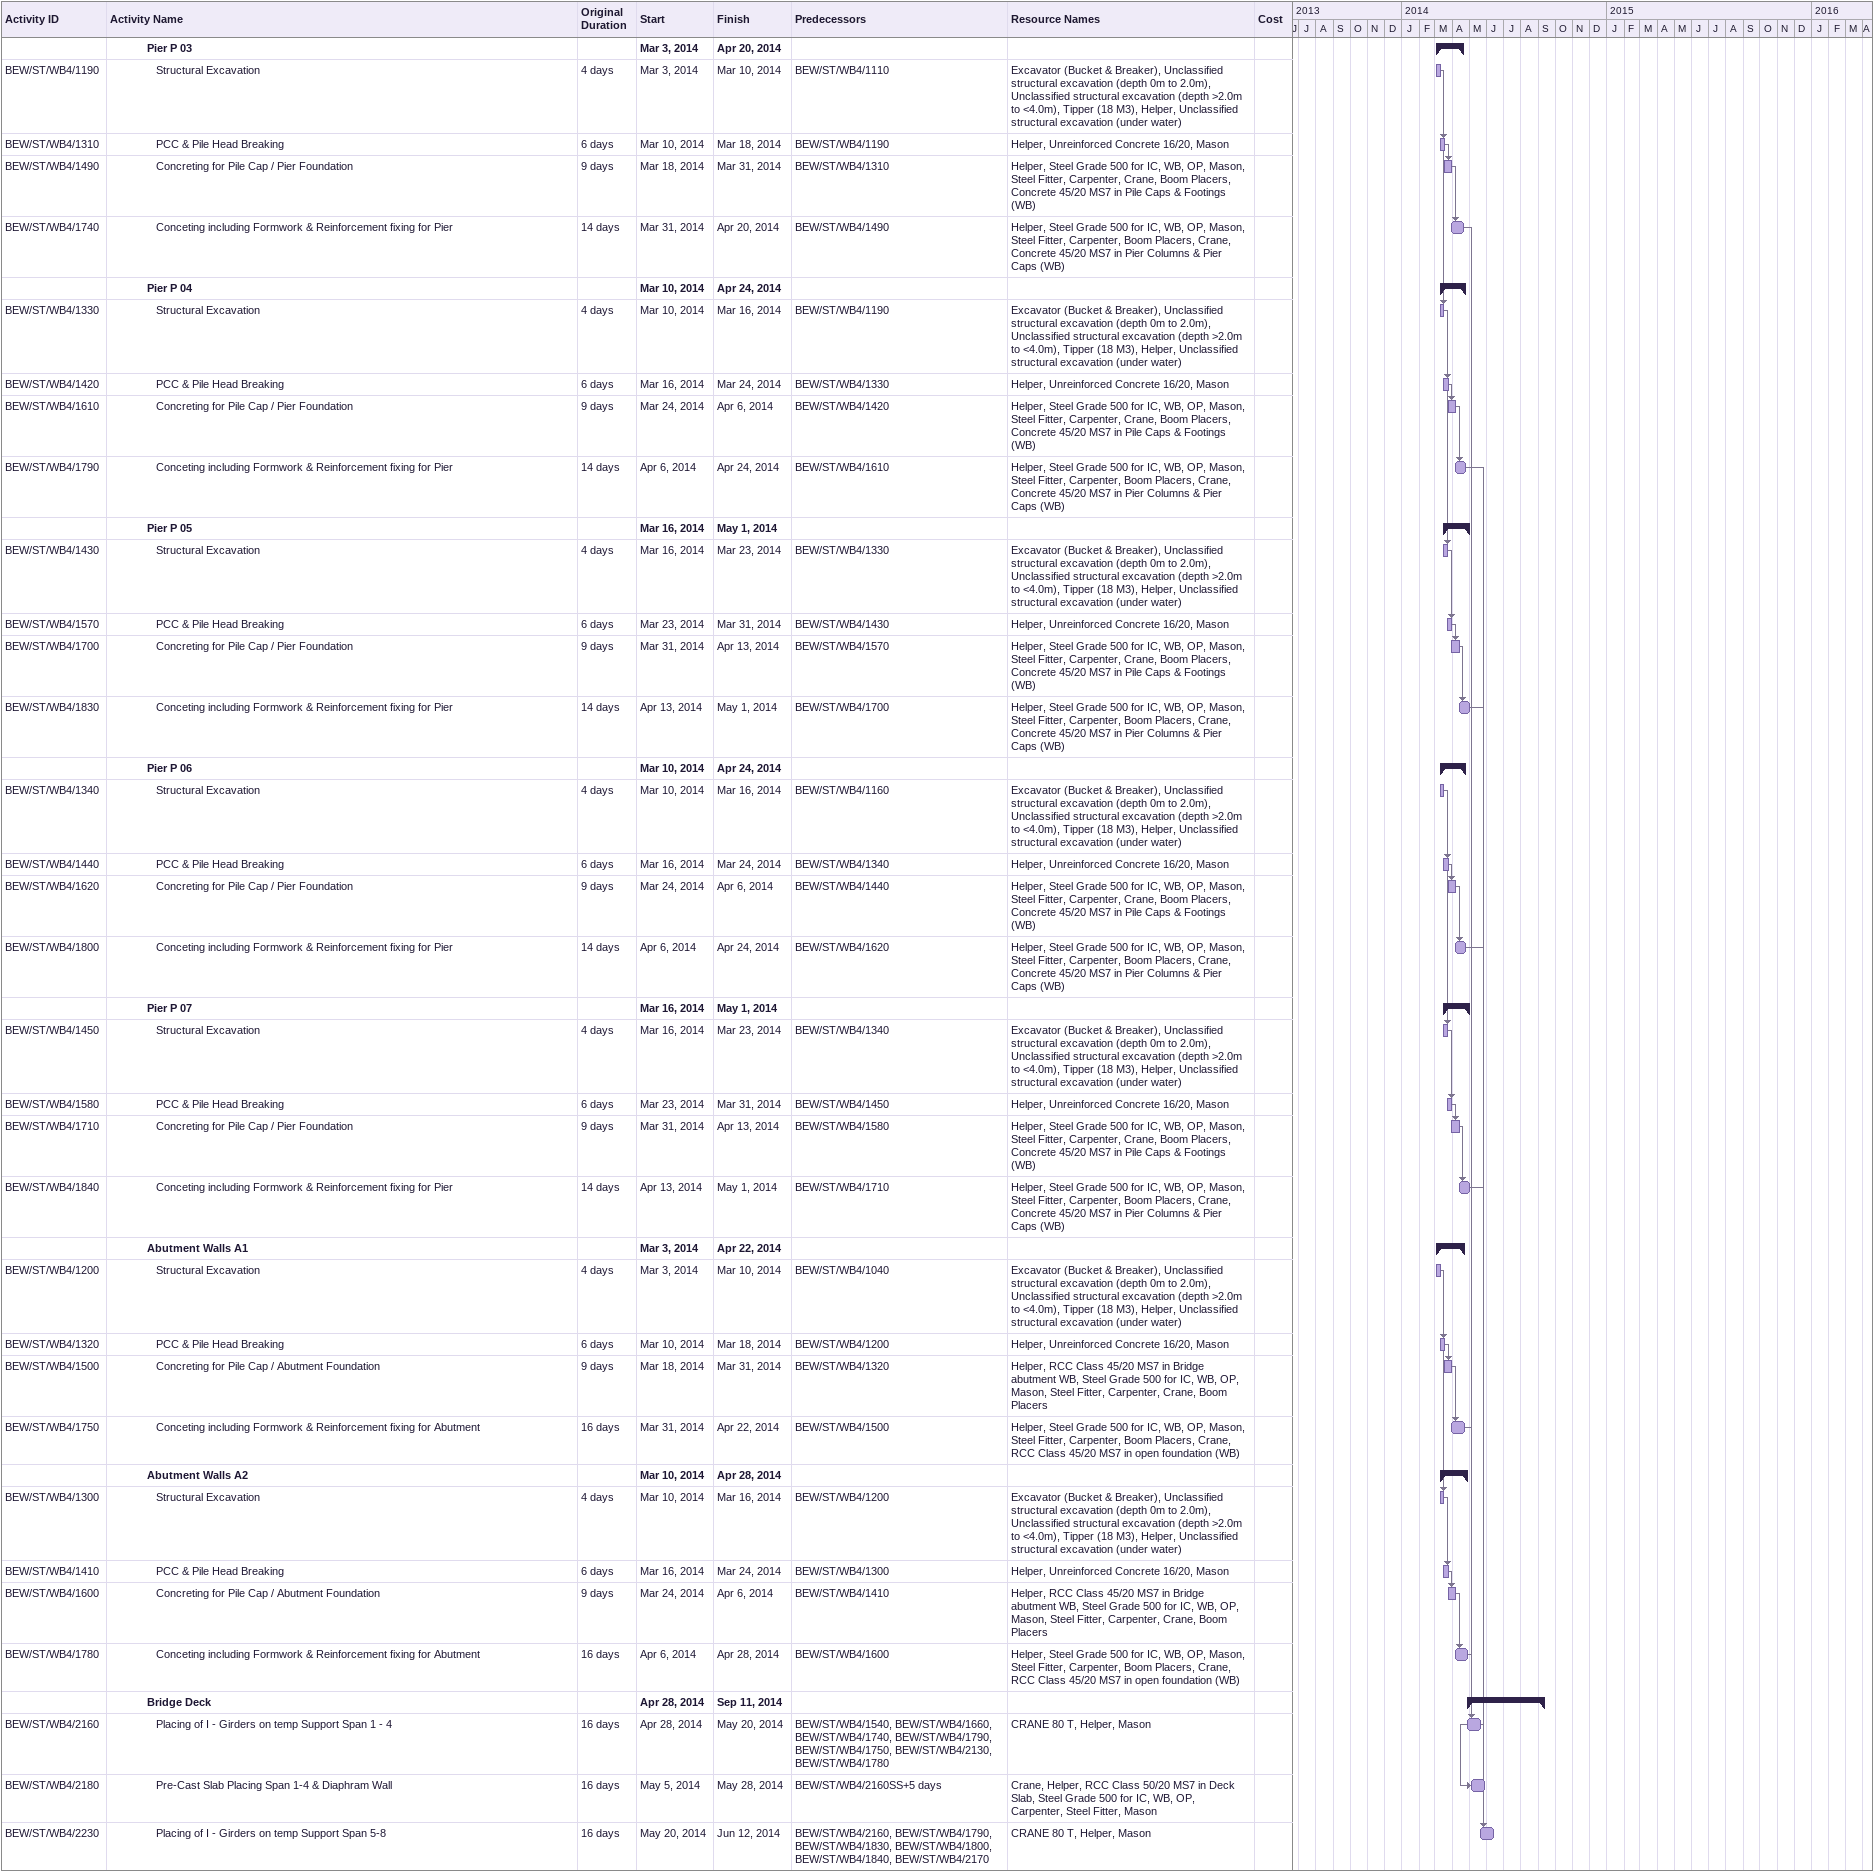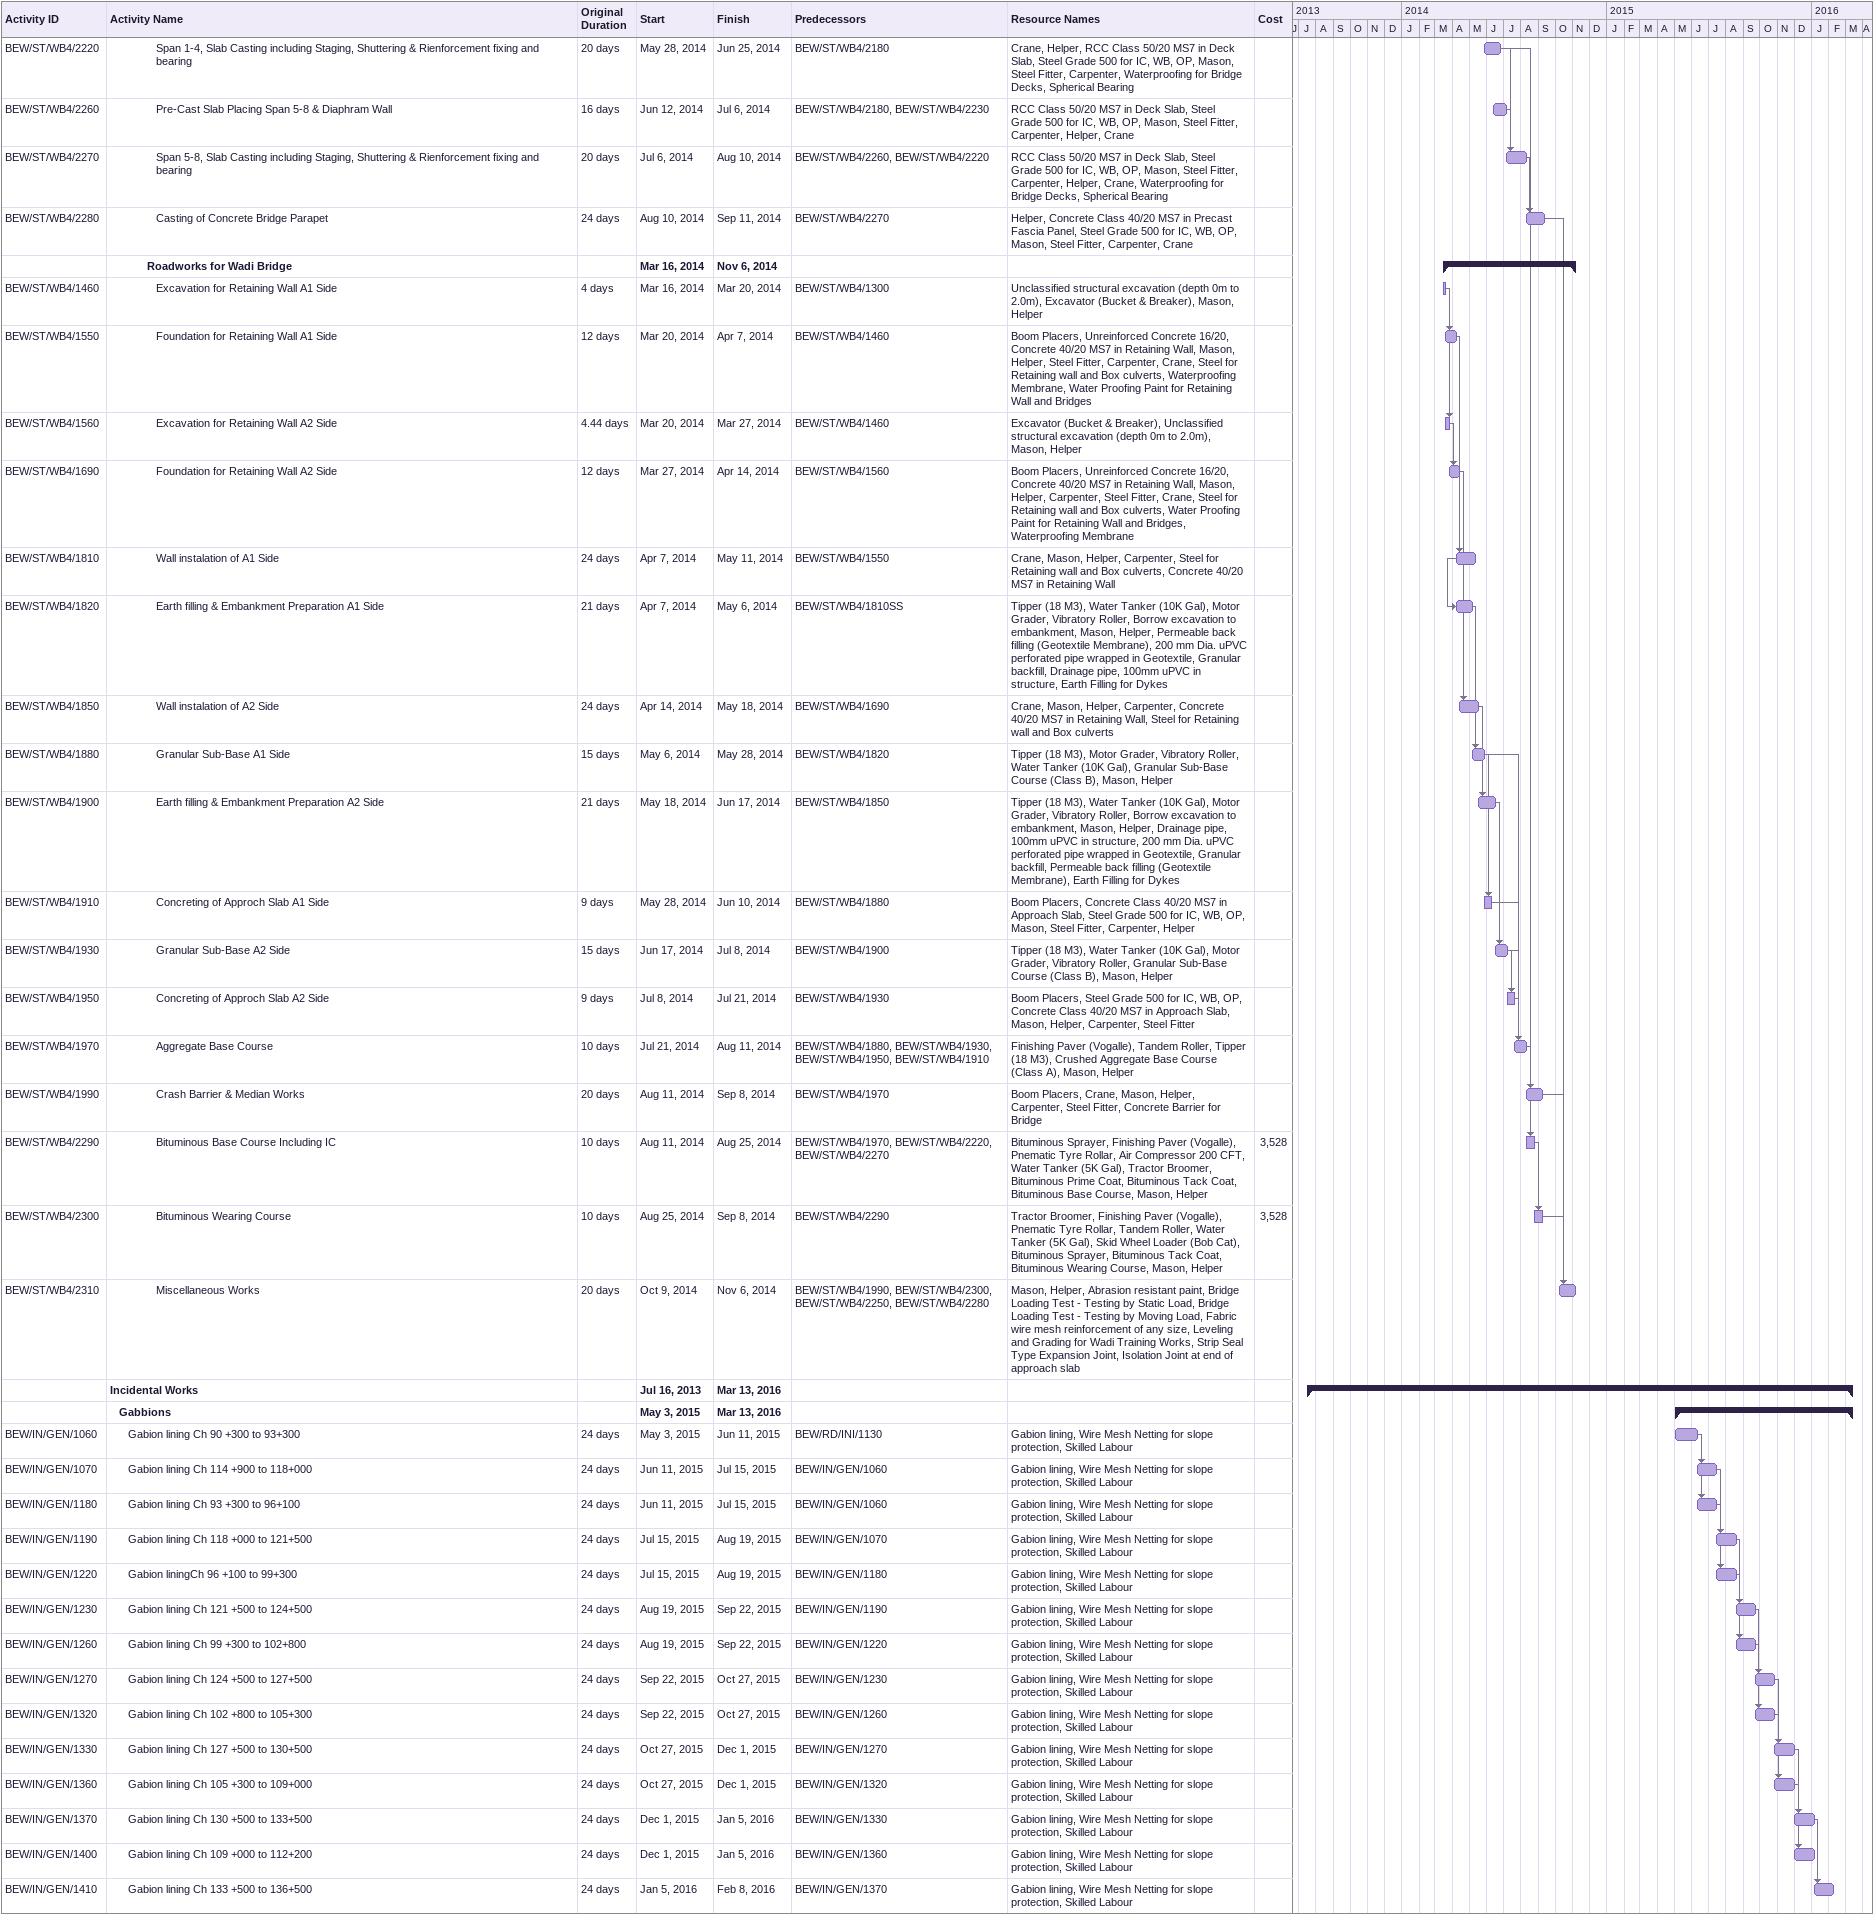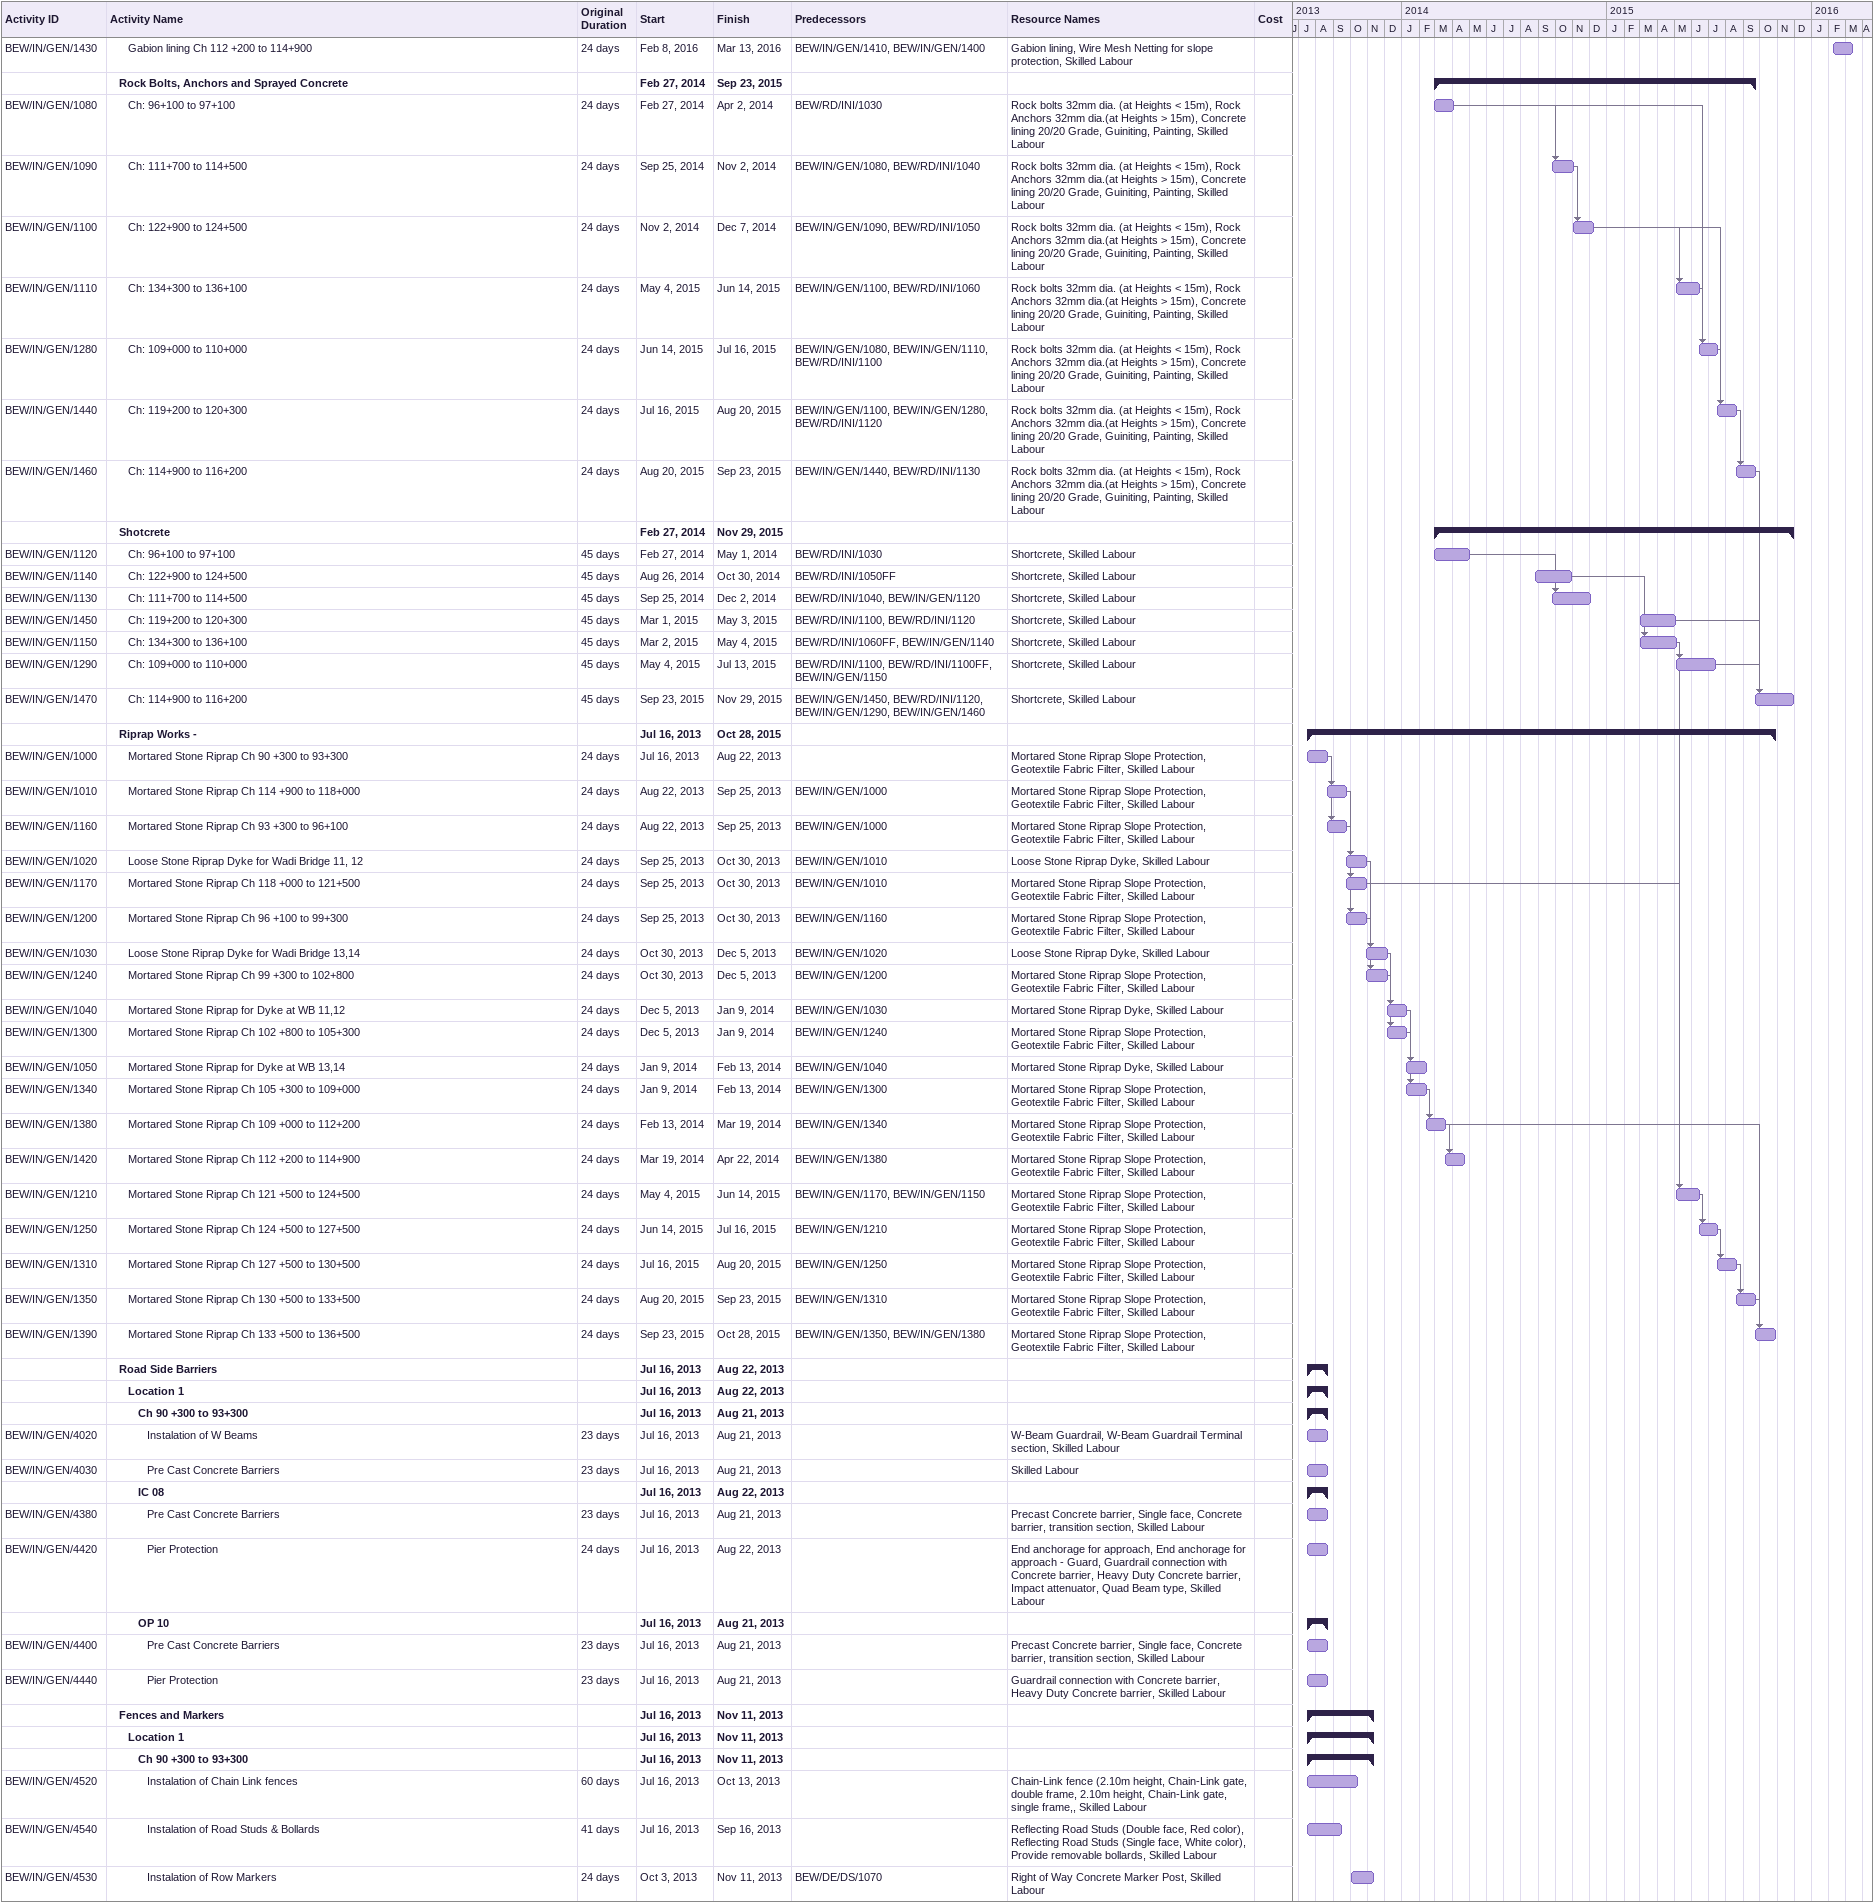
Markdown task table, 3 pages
| ID | Level | Task | Original duration | Start | Finish | Predecessors | Resources | Cost |
|---|---|---|---|---|---|---|---|---|
|  | 5 | **Pier P 03** |  | 2014-03-03 | 2014-04-20 |  |  |  |
| BEW/ST/WB4/1190 | 6 | Structural Excavation | 4d | 2014-03-03 | 2014-03-10 | BEW/ST/WB4/1110 | Excavator (Bucket & Breaker), Unclassified structural excavation (depth 0m to 2.0m), Unclassified structural excavation (depth >2.0m to <4.0m), Tipper (18 M3), Helper, Unclassified structural excavation (under water) |  |
| BEW/ST/WB4/1310 | 6 | PCC & Pile Head Breaking | 6d | 2014-03-10 | 2014-03-18 | BEW/ST/WB4/1190 | Helper, Unreinforced Concrete 16/20, Mason |  |
| BEW/ST/WB4/1490 | 6 | Concreting for Pile Cap / Pier Foundation | 9d | 2014-03-18 | 2014-03-31 | BEW/ST/WB4/1310 | Helper, Steel Grade 500 for IC, WB, OP, Mason, Steel Fitter, Carpenter, Crane, Boom Placers, Concrete 45/20 MS7 in Pile Caps & Footings (WB) |  |
| BEW/ST/WB4/1740 | 6 | Conceting including Formwork & Reinforcement fixing for Pier | 14d | 2014-03-31 | 2014-04-20 | BEW/ST/WB4/1490 | Helper, Steel Grade 500 for IC, WB, OP, Mason, Steel Fitter, Carpenter, Boom Placers, Crane, Concrete 45/20 MS7 in Pier Columns & Pier Caps (WB) |  |
|  | 5 | **Pier P 04** |  | 2014-03-10 | 2014-04-24 |  |  |  |
| BEW/ST/WB4/1330 | 6 | Structural Excavation | 4d | 2014-03-10 | 2014-03-16 | BEW/ST/WB4/1190 | Excavator (Bucket & Breaker), Unclassified structural excavation (depth 0m to 2.0m), Unclassified structural excavation (depth >2.0m to <4.0m), Tipper (18 M3), Helper, Unclassified structural excavation (under water) |  |
| BEW/ST/WB4/1420 | 6 | PCC & Pile Head Breaking | 6d | 2014-03-16 | 2014-03-24 | BEW/ST/WB4/1330 | Helper, Unreinforced Concrete 16/20, Mason |  |
| BEW/ST/WB4/1610 | 6 | Concreting for Pile Cap / Pier Foundation | 9d | 2014-03-24 | 2014-04-06 | BEW/ST/WB4/1420 | Helper, Steel Grade 500 for IC, WB, OP, Mason, Steel Fitter, Carpenter, Crane, Boom Placers, Concrete 45/20 MS7 in Pile Caps & Footings (WB) |  |
| BEW/ST/WB4/1790 | 6 | Conceting including Formwork & Reinforcement fixing for Pier | 14d | 2014-04-06 | 2014-04-24 | BEW/ST/WB4/1610 | Helper, Steel Grade 500 for IC, WB, OP, Mason, Steel Fitter, Carpenter, Boom Placers, Crane, Concrete 45/20 MS7 in Pier Columns & Pier Caps (WB) |  |
|  | 5 | **Pier P 05** |  | 2014-03-16 | 2014-05-01 |  |  |  |
| BEW/ST/WB4/1430 | 6 | Structural Excavation | 4d | 2014-03-16 | 2014-03-23 | BEW/ST/WB4/1330 | Excavator (Bucket & Breaker), Unclassified structural excavation (depth 0m to 2.0m), Unclassified structural excavation (depth >2.0m to <4.0m), Tipper (18 M3), Helper, Unclassified structural excavation (under water) |  |
| BEW/ST/WB4/1570 | 6 | PCC & Pile Head Breaking | 6d | 2014-03-23 | 2014-03-31 | BEW/ST/WB4/1430 | Helper, Unreinforced Concrete 16/20, Mason |  |
| BEW/ST/WB4/1700 | 6 | Concreting for Pile Cap / Pier Foundation | 9d | 2014-03-31 | 2014-04-13 | BEW/ST/WB4/1570 | Helper, Steel Grade 500 for IC, WB, OP, Mason, Steel Fitter, Carpenter, Crane, Boom Placers, Concrete 45/20 MS7 in Pile Caps & Footings (WB) |  |
| BEW/ST/WB4/1830 | 6 | Conceting including Formwork & Reinforcement fixing for Pier | 14d | 2014-04-13 | 2014-05-01 | BEW/ST/WB4/1700 | Helper, Steel Grade 500 for IC, WB, OP, Mason, Steel Fitter, Carpenter, Boom Placers, Crane, Concrete 45/20 MS7 in Pier Columns & Pier Caps (WB) |  |
|  | 5 | **Pier P 06** |  | 2014-03-10 | 2014-04-24 |  |  |  |
| BEW/ST/WB4/1340 | 6 | Structural Excavation | 4d | 2014-03-10 | 2014-03-16 | BEW/ST/WB4/1160 | Excavator (Bucket & Breaker), Unclassified structural excavation (depth 0m to 2.0m), Unclassified structural excavation (depth >2.0m to <4.0m), Tipper (18 M3), Helper, Unclassified structural excavation (under water) |  |
| BEW/ST/WB4/1440 | 6 | PCC & Pile Head Breaking | 6d | 2014-03-16 | 2014-03-24 | BEW/ST/WB4/1340 | Helper, Unreinforced Concrete 16/20, Mason |  |
| BEW/ST/WB4/1620 | 6 | Concreting for Pile Cap / Pier Foundation | 9d | 2014-03-24 | 2014-04-06 | BEW/ST/WB4/1440 | Helper, Steel Grade 500 for IC, WB, OP, Mason, Steel Fitter, Carpenter, Crane, Boom Placers, Concrete 45/20 MS7 in Pile Caps & Footings (WB) |  |
| BEW/ST/WB4/1800 | 6 | Conceting including Formwork & Reinforcement fixing for Pier | 14d | 2014-04-06 | 2014-04-24 | BEW/ST/WB4/1620 | Helper, Steel Grade 500 for IC, WB, OP, Mason, Steel Fitter, Carpenter, Boom Placers, Crane, Concrete 45/20 MS7 in Pier Columns & Pier Caps (WB) |  |
|  | 5 | **Pier P 07** |  | 2014-03-16 | 2014-05-01 |  |  |  |
| BEW/ST/WB4/1450 | 6 | Structural Excavation | 4d | 2014-03-16 | 2014-03-23 | BEW/ST/WB4/1340 | Excavator (Bucket & Breaker), Unclassified structural excavation (depth 0m to 2.0m), Unclassified structural excavation (depth >2.0m to <4.0m), Tipper (18 M3), Helper, Unclassified structural excavation (under water) |  |
| BEW/ST/WB4/1580 | 6 | PCC & Pile Head Breaking | 6d | 2014-03-23 | 2014-03-31 | BEW/ST/WB4/1450 | Helper, Unreinforced Concrete 16/20, Mason |  |
| BEW/ST/WB4/1710 | 6 | Concreting for Pile Cap / Pier Foundation | 9d | 2014-03-31 | 2014-04-13 | BEW/ST/WB4/1580 | Helper, Steel Grade 500 for IC, WB, OP, Mason, Steel Fitter, Carpenter, Crane, Boom Placers, Concrete 45/20 MS7 in Pile Caps & Footings (WB) |  |
| BEW/ST/WB4/1840 | 6 | Conceting including Formwork & Reinforcement fixing for Pier | 14d | 2014-04-13 | 2014-05-01 | BEW/ST/WB4/1710 | Helper, Steel Grade 500 for IC, WB, OP, Mason, Steel Fitter, Carpenter, Boom Placers, Crane, Concrete 45/20 MS7 in Pier Columns & Pier Caps (WB) |  |
|  | 5 | **Abutment Walls A1** |  | 2014-03-03 | 2014-04-22 |  |  |  |
| BEW/ST/WB4/1200 | 6 | Structural Excavation | 4d | 2014-03-03 | 2014-03-10 | BEW/ST/WB4/1040 | Excavator (Bucket & Breaker), Unclassified structural excavation (depth 0m to 2.0m), Unclassified structural excavation (depth >2.0m to <4.0m), Tipper (18 M3), Helper, Unclassified structural excavation (under water) |  |
| BEW/ST/WB4/1320 | 6 | PCC & Pile Head Breaking | 6d | 2014-03-10 | 2014-03-18 | BEW/ST/WB4/1200 | Helper, Unreinforced Concrete 16/20, Mason |  |
| BEW/ST/WB4/1500 | 6 | Concreting for Pile Cap / Abutment Foundation | 9d | 2014-03-18 | 2014-03-31 | BEW/ST/WB4/1320 | Helper, RCC Class 45/20 MS7 in Bridge abutment WB, Steel Grade 500 for IC, WB, OP, Mason, Steel Fitter, Carpenter, Crane, Boom Placers |  |
| BEW/ST/WB4/1750 | 6 | Conceting including Formwork & Reinforcement fixing for Abutment | 16d | 2014-03-31 | 2014-04-22 | BEW/ST/WB4/1500 | Helper, Steel Grade 500 for IC, WB, OP, Mason, Steel Fitter, Carpenter, Boom Placers, Crane, RCC Class 45/20 MS7 in open foundation (WB) |  |
|  | 5 | **Abutment Walls A2** |  | 2014-03-10 | 2014-04-28 |  |  |  |
| BEW/ST/WB4/1300 | 6 | Structural Excavation | 4d | 2014-03-10 | 2014-03-16 | BEW/ST/WB4/1200 | Excavator (Bucket & Breaker), Unclassified structural excavation (depth 0m to 2.0m), Unclassified structural excavation (depth >2.0m to <4.0m), Tipper (18 M3), Helper, Unclassified structural excavation (under water) |  |
| BEW/ST/WB4/1410 | 6 | PCC & Pile Head Breaking | 6d | 2014-03-16 | 2014-03-24 | BEW/ST/WB4/1300 | Helper, Unreinforced Concrete 16/20, Mason |  |
| BEW/ST/WB4/1600 | 6 | Concreting for Pile Cap / Abutment Foundation | 9d | 2014-03-24 | 2014-04-06 | BEW/ST/WB4/1410 | Helper, RCC Class 45/20 MS7 in Bridge abutment WB, Steel Grade 500 for IC, WB, OP, Mason, Steel Fitter, Carpenter, Crane, Boom Placers |  |
| BEW/ST/WB4/1780 | 6 | Conceting including Formwork & Reinforcement fixing for Abutment | 16d | 2014-04-06 | 2014-04-28 | BEW/ST/WB4/1600 | Helper, Steel Grade 500 for IC, WB, OP, Mason, Steel Fitter, Carpenter, Boom Placers, Crane, RCC Class 45/20 MS7 in open foundation (WB) |  |
|  | 5 | **Bridge Deck** |  | 2014-04-28 | 2014-09-11 |  |  |  |
| BEW/ST/WB4/2160 | 6 | Placing of I - Girders on temp Support Span 1 - 4 | 16d | 2014-04-28 | 2014-05-20 | BEW/ST/WB4/1540, BEW/ST/WB4/1660, BEW/ST/WB4/1740, BEW/ST/WB4/1790, BEW/ST/WB4/1750, BEW/ST/WB4/2130, BEW/ST/WB4/1780 | CRANE 80 T, Helper, Mason |  |
| BEW/ST/WB4/2180 | 6 | Pre-Cast Slab Placing Span 1-4 & Diaphram Wall | 16d | 2014-05-05 | 2014-05-28 | BEW/ST/WB4/2160SS+5d | Crane, Helper, RCC Class 50/20 MS7 in Deck Slab, Steel Grade 500 for IC, WB, OP, Carpenter, Steel Fitter, Mason |  |
| BEW/ST/WB4/2230 | 6 | Placing of I - Girders on temp Support Span 5-8 | 16d | 2014-05-20 | 2014-06-12 | BEW/ST/WB4/2160, BEW/ST/WB4/1790, BEW/ST/WB4/1830, BEW/ST/WB4/1800, BEW/ST/WB4/1840, BEW/ST/WB4/2170 | CRANE 80 T, Helper, Mason |  |
| BEW/ST/WB4/2220 | 6 | Span 1-4, Slab Casting including Staging, Shuttering & Rienforcement fixing and bearing | 20d | 2014-05-28 | 2014-06-25 | BEW/ST/WB4/2180 | Crane, Helper, RCC Class 50/20 MS7 in Deck Slab, Steel Grade 500 for IC, WB, OP, Mason, Steel Fitter, Carpenter, Waterproofing for Bridge Decks, Spherical Bearing |  |
| BEW/ST/WB4/2260 | 6 | Pre-Cast Slab Placing Span 5-8 & Diaphram Wall | 16d | 2014-06-12 | 2014-07-06 | BEW/ST/WB4/2180, BEW/ST/WB4/2230 | RCC Class 50/20 MS7 in Deck Slab, Steel Grade 500 for IC, WB, OP, Mason, Steel Fitter, Carpenter, Helper, Crane |  |
| BEW/ST/WB4/2270 | 6 | Span 5-8, Slab Casting including Staging, Shuttering & Rienforcement fixing and bearing | 20d | 2014-07-06 | 2014-08-10 | BEW/ST/WB4/2260, BEW/ST/WB4/2220 | RCC Class 50/20 MS7 in Deck Slab, Steel Grade 500 for IC, WB, OP, Mason, Steel Fitter, Carpenter, Helper, Crane, Waterproofing for Bridge Decks, Spherical Bearing |  |
| BEW/ST/WB4/2280 | 6 | Casting of Concrete Bridge Parapet | 24d | 2014-08-10 | 2014-09-11 | BEW/ST/WB4/2270 | Helper, Concrete Class 40/20 MS7 in Precast Fascia Panel, Steel Grade 500 for IC, WB, OP, Mason, Steel Fitter, Carpenter, Crane |  |
|  | 5 | **Roadworks for Wadi Bridge** |  | 2014-03-16 | 2014-11-06 |  |  |  |
| BEW/ST/WB4/1460 | 6 | Excavation for Retaining Wall A1 Side | 4d | 2014-03-16 | 2014-03-20 | BEW/ST/WB4/1300 | Unclassified structural excavation (depth 0m to 2.0m), Excavator (Bucket & Breaker), Mason, Helper |  |
| BEW/ST/WB4/1550 | 6 | Foundation for Retaining Wall A1 Side | 12d | 2014-03-20 | 2014-04-07 | BEW/ST/WB4/1460 | Boom Placers, Unreinforced Concrete 16/20, Concrete 40/20 MS7 in Retaining Wall, Mason, Helper, Steel Fitter, Carpenter, Crane, Steel for Retaining wall and Box culverts, Waterproofing Membrane, Water Proofing Paint for Retaining Wall and Bridges |  |
| BEW/ST/WB4/1560 | 6 | Excavation for Retaining Wall A2 Side | 4.44d | 2014-03-20 | 2014-03-27 | BEW/ST/WB4/1460 | Excavator (Bucket & Breaker), Unclassified structural excavation (depth 0m to 2.0m), Mason, Helper |  |
| BEW/ST/WB4/1690 | 6 | Foundation for Retaining Wall A2 Side | 12d | 2014-03-27 | 2014-04-14 | BEW/ST/WB4/1560 | Boom Placers, Unreinforced Concrete 16/20, Concrete 40/20 MS7 in Retaining Wall, Mason, Helper, Carpenter, Steel Fitter, Crane, Steel for Retaining wall and Box culverts, Water Proofing Paint for Retaining Wall and Bridges, Waterproofing Membrane |  |
| BEW/ST/WB4/1810 | 6 | Wall instalation of A1 Side | 24d | 2014-04-07 | 2014-05-11 | BEW/ST/WB4/1550 | Crane, Mason, Helper, Carpenter, Steel for Retaining wall and Box culverts, Concrete 40/20 MS7 in Retaining Wall |  |
| BEW/ST/WB4/1820 | 6 | Earth filling & Embankment Preparation A1 Side | 21d | 2014-04-07 | 2014-05-06 | BEW/ST/WB4/1810SS | Tipper (18 M3), Water Tanker (10K Gal), Motor Grader, Vibratory Roller, Borrow excavation to embankment, Mason, Helper, Permeable back filling (Geotextile Membrane), 200 mm Dia. uPVC perforated pipe wrapped in Geotextile, Granular backfill, Drainage pipe, 100mm uPVC in structure, Earth Filling for Dykes |  |
| BEW/ST/WB4/1850 | 6 | Wall instalation of A2 Side | 24d | 2014-04-14 | 2014-05-18 | BEW/ST/WB4/1690 | Crane, Mason, Helper, Carpenter, Concrete 40/20 MS7 in Retaining Wall, Steel for Retaining wall and Box culverts |  |
| BEW/ST/WB4/1880 | 6 | Granular Sub-Base A1 Side | 15d | 2014-05-06 | 2014-05-28 | BEW/ST/WB4/1820 | Tipper (18 M3), Motor Grader, Vibratory Roller, Water Tanker (10K Gal), Granular Sub-Base Course (Class B), Mason, Helper |  |
| BEW/ST/WB4/1900 | 6 | Earth filling & Embankment Preparation A2 Side | 21d | 2014-05-18 | 2014-06-17 | BEW/ST/WB4/1850 | Tipper (18 M3), Water Tanker (10K Gal), Motor Grader, Vibratory Roller, Borrow excavation to embankment, Mason, Helper, Drainage pipe, 100mm uPVC in structure, 200 mm Dia. uPVC perforated pipe wrapped in Geotextile, Granular backfill, Permeable back filling (Geotextile Membrane), Earth Filling for Dykes |  |
| BEW/ST/WB4/1910 | 6 | Concreting of Approch Slab A1 Side | 9d | 2014-05-28 | 2014-06-10 | BEW/ST/WB4/1880 | Boom Placers, Concrete Class 40/20 MS7 in Approach Slab, Steel Grade 500 for IC, WB, OP, Mason, Steel Fitter, Carpenter, Helper |  |
| BEW/ST/WB4/1930 | 6 | Granular Sub-Base A2 Side | 15d | 2014-06-17 | 2014-07-08 | BEW/ST/WB4/1900 | Tipper (18 M3), Water Tanker (10K Gal), Motor Grader, Vibratory Roller, Granular Sub-Base Course (Class B), Mason, Helper |  |
| BEW/ST/WB4/1950 | 6 | Concreting of Approch Slab A2 Side | 9d | 2014-07-08 | 2014-07-21 | BEW/ST/WB4/1930 | Boom Placers, Steel Grade 500 for IC, WB, OP, Concrete Class 40/20 MS7 in Approach Slab, Mason, Helper, Carpenter, Steel Fitter |  |
| BEW/ST/WB4/1970 | 6 | Aggregate Base Course | 10d | 2014-07-21 | 2014-08-11 | BEW/ST/WB4/1880, BEW/ST/WB4/1930, BEW/ST/WB4/1950, BEW/ST/WB4/1910 | Finishing Paver (Vogalle), Tandem Roller, Tipper (18 M3), Crushed Aggregate Base Course (Class A), Mason, Helper |  |
| BEW/ST/WB4/1990 | 6 | Crash Barrier & Median Works | 20d | 2014-08-11 | 2014-09-08 | BEW/ST/WB4/1970 | Boom Placers, Crane, Mason, Helper, Carpenter, Steel Fitter, Concrete Barrier for Bridge |  |
| BEW/ST/WB4/2290 | 6 | Bituminous Base Course Including IC | 10d | 2014-08-11 | 2014-08-25 | BEW/ST/WB4/1970, BEW/ST/WB4/2220, BEW/ST/WB4/2270 | Bituminous Sprayer, Finishing Paver (Vogalle), Pnematic Tyre Rollar, Air Compressor 200 CFT, Water Tanker (5K Gal), Tractor Broomer, Bituminous Prime Coat, Bituminous Tack Coat, Bituminous Base Course, Mason, Helper | 3528 |
| BEW/ST/WB4/2300 | 6 | Bituminous Wearing Course | 10d | 2014-08-25 | 2014-09-08 | BEW/ST/WB4/2290 | Tractor Broomer, Finishing Paver (Vogalle), Pnematic Tyre Rollar, Tandem Roller, Water Tanker (5K Gal), Skid Wheel Loader (Bob Cat), Bituminous Sprayer, Bituminous Tack Coat, Bituminous Wearing Course, Mason, Helper | 3528 |
| BEW/ST/WB4/2310 | 6 | Miscellaneous Works | 20d | 2014-10-09 | 2014-11-06 | BEW/ST/WB4/1990, BEW/ST/WB4/2300, BEW/ST/WB4/2250, BEW/ST/WB4/2280 | Mason, Helper, Abrasion resistant paint, Bridge Loading Test - Testing by Static Load, Bridge Loading Test - Testing by Moving Load, Fabric wire mesh reinforcement of any size, Leveling and Grading for Wadi Training Works, Strip Seal Type Expansion Joint, Isolation Joint at end of approach slab |  |
|  | 1 | **Incidental Works** |  | 2013-07-16 | 2016-03-13 |  |  |  |
|  | 2 | **Gabbions** |  | 2015-05-03 | 2016-03-13 |  |  |  |
| BEW/IN/GEN/1060 | 3 | Gabion lining Ch 90 +300 to 93+300 | 24d | 2015-05-03 | 2015-06-11 | BEW/RD/INI/1130 | Gabion lining, Wire Mesh Netting for slope protection, Skilled Labour |  |
| BEW/IN/GEN/1070 | 3 | Gabion lining Ch 114 +900 to 118+000 | 24d | 2015-06-11 | 2015-07-15 | BEW/IN/GEN/1060 | Gabion lining, Wire Mesh Netting for slope protection, Skilled Labour |  |
| BEW/IN/GEN/1180 | 3 | Gabion lining Ch 93 +300 to 96+100 | 24d | 2015-06-11 | 2015-07-15 | BEW/IN/GEN/1060 | Gabion lining, Wire Mesh Netting for slope protection, Skilled Labour |  |
| BEW/IN/GEN/1190 | 3 | Gabion lining Ch 118 +000 to 121+500 | 24d | 2015-07-15 | 2015-08-19 | BEW/IN/GEN/1070 | Gabion lining, Wire Mesh Netting for slope protection, Skilled Labour |  |
| BEW/IN/GEN/1220 | 3 | Gabion liningCh 96 +100 to 99+300 | 24d | 2015-07-15 | 2015-08-19 | BEW/IN/GEN/1180 | Gabion lining, Wire Mesh Netting for slope protection, Skilled Labour |  |
| BEW/IN/GEN/1230 | 3 | Gabion lining Ch 121 +500 to 124+500 | 24d | 2015-08-19 | 2015-09-22 | BEW/IN/GEN/1190 | Gabion lining, Wire Mesh Netting for slope protection, Skilled Labour |  |
| BEW/IN/GEN/1260 | 3 | Gabion lining Ch 99 +300 to 102+800 | 24d | 2015-08-19 | 2015-09-22 | BEW/IN/GEN/1220 | Gabion lining, Wire Mesh Netting for slope protection, Skilled Labour |  |
| BEW/IN/GEN/1270 | 3 | Gabion lining Ch 124 +500 to 127+500 | 24d | 2015-09-22 | 2015-10-27 | BEW/IN/GEN/1230 | Gabion lining, Wire Mesh Netting for slope protection, Skilled Labour |  |
| BEW/IN/GEN/1320 | 3 | Gabion lining Ch 102 +800 to 105+300 | 24d | 2015-09-22 | 2015-10-27 | BEW/IN/GEN/1260 | Gabion lining, Wire Mesh Netting for slope protection, Skilled Labour |  |
| BEW/IN/GEN/1330 | 3 | Gabion lining Ch 127 +500 to 130+500 | 24d | 2015-10-27 | 2015-12-01 | BEW/IN/GEN/1270 | Gabion lining, Wire Mesh Netting for slope protection, Skilled Labour |  |
| BEW/IN/GEN/1360 | 3 | Gabion lining Ch 105 +300 to 109+000 | 24d | 2015-10-27 | 2015-12-01 | BEW/IN/GEN/1320 | Gabion lining, Wire Mesh Netting for slope protection, Skilled Labour |  |
| BEW/IN/GEN/1370 | 3 | Gabion lining Ch 130 +500 to 133+500 | 24d | 2015-12-01 | 2016-01-05 | BEW/IN/GEN/1330 | Gabion lining, Wire Mesh Netting for slope protection, Skilled Labour |  |
| BEW/IN/GEN/1400 | 3 | Gabion lining Ch 109 +000 to 112+200 | 24d | 2015-12-01 | 2016-01-05 | BEW/IN/GEN/1360 | Gabion lining, Wire Mesh Netting for slope protection, Skilled Labour |  |
| BEW/IN/GEN/1410 | 3 | Gabion lining Ch 133 +500 to 136+500 | 24d | 2016-01-05 | 2016-02-08 | BEW/IN/GEN/1370 | Gabion lining, Wire Mesh Netting for slope protection, Skilled Labour |  |
| BEW/IN/GEN/1430 | 3 | Gabion lining Ch 112 +200 to 114+900 | 24d | 2016-02-08 | 2016-03-13 | BEW/IN/GEN/1410, BEW/IN/GEN/1400 | Gabion lining, Wire Mesh Netting for slope protection, Skilled Labour |  |
|  | 2 | **Rock Bolts, Anchors and Sprayed Concrete** |  | 2014-02-27 | 2015-09-23 |  |  |  |
| BEW/IN/GEN/1080 | 3 | Ch: 96+100 to 97+100 | 24d | 2014-02-27 | 2014-04-02 | BEW/RD/INI/1030 | Rock bolts 32mm dia. (at Heights < 15m), Rock Anchors 32mm dia.(at Heights > 15m), Concrete lining 20/20 Grade, Guiniting, Painting, Skilled Labour |  |
| BEW/IN/GEN/1090 | 3 | Ch: 111+700 to 114+500 | 24d | 2014-09-25 | 2014-11-02 | BEW/IN/GEN/1080, BEW/RD/INI/1040 | Rock bolts 32mm dia. (at Heights < 15m), Rock Anchors 32mm dia.(at Heights > 15m), Concrete lining 20/20 Grade, Guiniting, Painting, Skilled Labour |  |
| BEW/IN/GEN/1100 | 3 | Ch: 122+900 to 124+500 | 24d | 2014-11-02 | 2014-12-07 | BEW/IN/GEN/1090, BEW/RD/INI/1050 | Rock bolts 32mm dia. (at Heights < 15m), Rock Anchors 32mm dia.(at Heights > 15m), Concrete lining 20/20 Grade, Guiniting, Painting, Skilled Labour |  |
| BEW/IN/GEN/1110 | 3 | Ch: 134+300 to 136+100 | 24d | 2015-05-04 | 2015-06-14 | BEW/IN/GEN/1100, BEW/RD/INI/1060 | Rock bolts 32mm dia. (at Heights < 15m), Rock Anchors 32mm dia.(at Heights > 15m), Concrete lining 20/20 Grade, Guiniting, Painting, Skilled Labour |  |
| BEW/IN/GEN/1280 | 3 | Ch: 109+000 to 110+000 | 24d | 2015-06-14 | 2015-07-16 | BEW/IN/GEN/1080, BEW/IN/GEN/1110, BEW/RD/INI/1100 | Rock bolts 32mm dia. (at Heights < 15m), Rock Anchors 32mm dia.(at Heights > 15m), Concrete lining 20/20 Grade, Guiniting, Painting, Skilled Labour |  |
| BEW/IN/GEN/1440 | 3 | Ch: 119+200 to 120+300 | 24d | 2015-07-16 | 2015-08-20 | BEW/IN/GEN/1100, BEW/IN/GEN/1280, BEW/RD/INI/1120 | Rock bolts 32mm dia. (at Heights < 15m), Rock Anchors 32mm dia.(at Heights > 15m), Concrete lining 20/20 Grade, Guiniting, Painting, Skilled Labour |  |
| BEW/IN/GEN/1460 | 3 | Ch: 114+900 to 116+200 | 24d | 2015-08-20 | 2015-09-23 | BEW/IN/GEN/1440, BEW/RD/INI/1130 | Rock bolts 32mm dia. (at Heights < 15m), Rock Anchors 32mm dia.(at Heights > 15m), Concrete lining 20/20 Grade, Guiniting, Painting, Skilled Labour |  |
|  | 2 | **Shotcrete** |  | 2014-02-27 | 2015-11-29 |  |  |  |
| BEW/IN/GEN/1120 | 3 | Ch: 96+100 to 97+100 | 45d | 2014-02-27 | 2014-05-01 | BEW/RD/INI/1030 | Shortcrete, Skilled Labour |  |
| BEW/IN/GEN/1140 | 3 | Ch: 122+900 to 124+500 | 45d | 2014-08-26 | 2014-10-30 | BEW/RD/INI/1050FF | Shortcrete, Skilled Labour |  |
| BEW/IN/GEN/1130 | 3 | Ch: 111+700 to 114+500 | 45d | 2014-09-25 | 2014-12-02 | BEW/RD/INI/1040, BEW/IN/GEN/1120 | Shortcrete, Skilled Labour |  |
| BEW/IN/GEN/1450 | 3 | Ch: 119+200 to 120+300 | 45d | 2015-03-01 | 2015-05-03 | BEW/RD/INI/1100, BEW/RD/INI/1120 | Shortcrete, Skilled Labour |  |
| BEW/IN/GEN/1150 | 3 | Ch: 134+300 to 136+100 | 45d | 2015-03-02 | 2015-05-04 | BEW/RD/INI/1060FF, BEW/IN/GEN/1140 | Shortcrete, Skilled Labour |  |
| BEW/IN/GEN/1290 | 3 | Ch: 109+000 to 110+000 | 45d | 2015-05-04 | 2015-07-13 | BEW/RD/INI/1100, BEW/RD/INI/1100FF, BEW/IN/GEN/1150 | Shortcrete, Skilled Labour |  |
| BEW/IN/GEN/1470 | 3 | Ch: 114+900 to 116+200 | 45d | 2015-09-23 | 2015-11-29 | BEW/IN/GEN/1450, BEW/RD/INI/1120, BEW/IN/GEN/1290, BEW/IN/GEN/1460 | Shortcrete, Skilled Labour |  |
|  | 2 | **Riprap Works -** |  | 2013-07-16 | 2015-10-28 |  |  |  |
| BEW/IN/GEN/1000 | 3 | Mortared Stone Riprap Ch 90 +300 to 93+300 | 24d | 2013-07-16 | 2013-08-22 |  | Mortared Stone Riprap Slope Protection, Geotextile Fabric Filter, Skilled Labour |  |
| BEW/IN/GEN/1010 | 3 | Mortared Stone Riprap Ch 114 +900 to 118+000 | 24d | 2013-08-22 | 2013-09-25 | BEW/IN/GEN/1000 | Mortared Stone Riprap Slope Protection, Geotextile Fabric Filter, Skilled Labour |  |
| BEW/IN/GEN/1160 | 3 | Mortared Stone Riprap Ch 93 +300 to 96+100 | 24d | 2013-08-22 | 2013-09-25 | BEW/IN/GEN/1000 | Mortared Stone Riprap Slope Protection, Geotextile Fabric Filter, Skilled Labour |  |
| BEW/IN/GEN/1020 | 3 | Loose Stone Riprap Dyke for Wadi Bridge 11, 12 | 24d | 2013-09-25 | 2013-10-30 | BEW/IN/GEN/1010 | Loose Stone Riprap Dyke, Skilled Labour |  |
| BEW/IN/GEN/1170 | 3 | Mortared Stone Riprap Ch 118 +000 to 121+500 | 24d | 2013-09-25 | 2013-10-30 | BEW/IN/GEN/1010 | Mortared Stone Riprap Slope Protection, Geotextile Fabric Filter, Skilled Labour |  |
| BEW/IN/GEN/1200 | 3 | Mortared Stone Riprap Ch 96 +100 to 99+300 | 24d | 2013-09-25 | 2013-10-30 | BEW/IN/GEN/1160 | Mortared Stone Riprap Slope Protection, Geotextile Fabric Filter, Skilled Labour |  |
| BEW/IN/GEN/1030 | 3 | Loose Stone Riprap Dyke for Wadi Bridge 13,14 | 24d | 2013-10-30 | 2013-12-05 | BEW/IN/GEN/1020 | Loose Stone Riprap Dyke, Skilled Labour |  |
| BEW/IN/GEN/1240 | 3 | Mortared Stone Riprap Ch 99 +300 to 102+800 | 24d | 2013-10-30 | 2013-12-05 | BEW/IN/GEN/1200 | Mortared Stone Riprap Slope Protection, Geotextile Fabric Filter, Skilled Labour |  |
| BEW/IN/GEN/1040 | 3 | Mortared Stone Riprap for Dyke at WB 11,12 | 24d | 2013-12-05 | 2014-01-09 | BEW/IN/GEN/1030 | Mortared Stone Riprap Dyke, Skilled Labour |  |
| BEW/IN/GEN/1300 | 3 | Mortared Stone Riprap Ch 102 +800 to 105+300 | 24d | 2013-12-05 | 2014-01-09 | BEW/IN/GEN/1240 | Mortared Stone Riprap Slope Protection, Geotextile Fabric Filter, Skilled Labour |  |
| BEW/IN/GEN/1050 | 3 | Mortared Stone Riprap for Dyke at WB 13,14 | 24d | 2014-01-09 | 2014-02-13 | BEW/IN/GEN/1040 | Mortared Stone Riprap Dyke, Skilled Labour |  |
| BEW/IN/GEN/1340 | 3 | Mortared Stone Riprap Ch 105 +300 to 109+000 | 24d | 2014-01-09 | 2014-02-13 | BEW/IN/GEN/1300 | Mortared Stone Riprap Slope Protection, Geotextile Fabric Filter, Skilled Labour |  |
| BEW/IN/GEN/1380 | 3 | Mortared Stone Riprap Ch 109 +000 to 112+200 | 24d | 2014-02-13 | 2014-03-19 | BEW/IN/GEN/1340 | Mortared Stone Riprap Slope Protection, Geotextile Fabric Filter, Skilled Labour |  |
| BEW/IN/GEN/1420 | 3 | Mortared Stone Riprap Ch 112 +200 to 114+900 | 24d | 2014-03-19 | 2014-04-22 | BEW/IN/GEN/1380 | Mortared Stone Riprap Slope Protection, Geotextile Fabric Filter, Skilled Labour |  |
| BEW/IN/GEN/1210 | 3 | Mortared Stone Riprap Ch 121 +500 to 124+500 | 24d | 2015-05-04 | 2015-06-14 | BEW/IN/GEN/1170, BEW/IN/GEN/1150 | Mortared Stone Riprap Slope Protection, Geotextile Fabric Filter, Skilled Labour |  |
| BEW/IN/GEN/1250 | 3 | Mortared Stone Riprap Ch 124 +500 to 127+500 | 24d | 2015-06-14 | 2015-07-16 | BEW/IN/GEN/1210 | Mortared Stone Riprap Slope Protection, Geotextile Fabric Filter, Skilled Labour |  |
| BEW/IN/GEN/1310 | 3 | Mortared Stone Riprap Ch 127 +500 to 130+500 | 24d | 2015-07-16 | 2015-08-20 | BEW/IN/GEN/1250 | Mortared Stone Riprap Slope Protection, Geotextile Fabric Filter, Skilled Labour |  |
| BEW/IN/GEN/1350 | 3 | Mortared Stone Riprap Ch 130 +500 to 133+500 | 24d | 2015-08-20 | 2015-09-23 | BEW/IN/GEN/1310 | Mortared Stone Riprap Slope Protection, Geotextile Fabric Filter, Skilled Labour |  |
| BEW/IN/GEN/1390 | 3 | Mortared Stone Riprap Ch 133 +500 to 136+500 | 24d | 2015-09-23 | 2015-10-28 | BEW/IN/GEN/1350, BEW/IN/GEN/1380 | Mortared Stone Riprap Slope Protection, Geotextile Fabric Filter, Skilled Labour |  |
|  | 2 | **Road Side Barriers** |  | 2013-07-16 | 2013-08-22 |  |  |  |
|  | 3 | **Location 1** |  | 2013-07-16 | 2013-08-22 |  |  |  |
|  | 4 | **Ch 90 +300 to 93+300** |  | 2013-07-16 | 2013-08-21 |  |  |  |
| BEW/IN/GEN/4020 | 5 | Instalation of W Beams | 23d | 2013-07-16 | 2013-08-21 |  | W-Beam Guardrail, W-Beam Guardrail Terminal section, Skilled Labour |  |
| BEW/IN/GEN/4030 | 5 | Pre Cast Concrete Barriers | 23d | 2013-07-16 | 2013-08-21 |  | Skilled Labour |  |
|  | 4 | **IC 08** |  | 2013-07-16 | 2013-08-22 |  |  |  |
| BEW/IN/GEN/4380 | 5 | Pre Cast Concrete Barriers | 23d | 2013-07-16 | 2013-08-21 |  | Precast Concrete barrier, Single face, Concrete barrier, transition section, Skilled Labour |  |
| BEW/IN/GEN/4420 | 5 | Pier Protection | 24d | 2013-07-16 | 2013-08-22 |  | End anchorage for approach, End anchorage for approach - Guard, Guardrail connection with Concrete barrier, Heavy Duty Concrete barrier, Impact attenuator, Quad Beam type, Skilled Labour |  |
|  | 4 | **OP 10** |  | 2013-07-16 | 2013-08-21 |  |  |  |
| BEW/IN/GEN/4400 | 5 | Pre Cast Concrete Barriers | 23d | 2013-07-16 | 2013-08-21 |  | Precast Concrete barrier, Single face, Concrete barrier, transition section, Skilled Labour |  |
| BEW/IN/GEN/4440 | 5 | Pier Protection | 23d | 2013-07-16 | 2013-08-21 |  | Guardrail connection with Concrete barrier, Heavy Duty Concrete barrier, Skilled Labour |  |
|  | 2 | **Fences and Markers** |  | 2013-07-16 | 2013-11-11 |  |  |  |
|  | 3 | **Location 1** |  | 2013-07-16 | 2013-11-11 |  |  |  |
|  | 4 | **Ch 90 +300 to 93+300** |  | 2013-07-16 | 2013-11-11 |  |  |  |
| BEW/IN/GEN/4520 | 5 | Instalation of Chain Link fences | 60d | 2013-07-16 | 2013-10-13 |  | Chain-Link fence (2.10m height, Chain-Link gate, double frame, 2.10m height, Chain-Link gate, single frame,, Skilled Labour |  |
| BEW/IN/GEN/4540 | 5 | Instalation of Road Studs & Bollards | 41d | 2013-07-16 | 2013-09-16 |  | Reflecting Road Studs (Double face, Red color), Reflecting Road Studs (Single face, White color), Provide removable bollards, Skilled Labour |  |
| BEW/IN/GEN/4530 | 5 | Instalation of Row Markers | 24d | 2013-10-03 | 2013-11-11 | BEW/DE/DS/1070 | Right of Way Concrete Marker Post, Skilled Labour |  |
